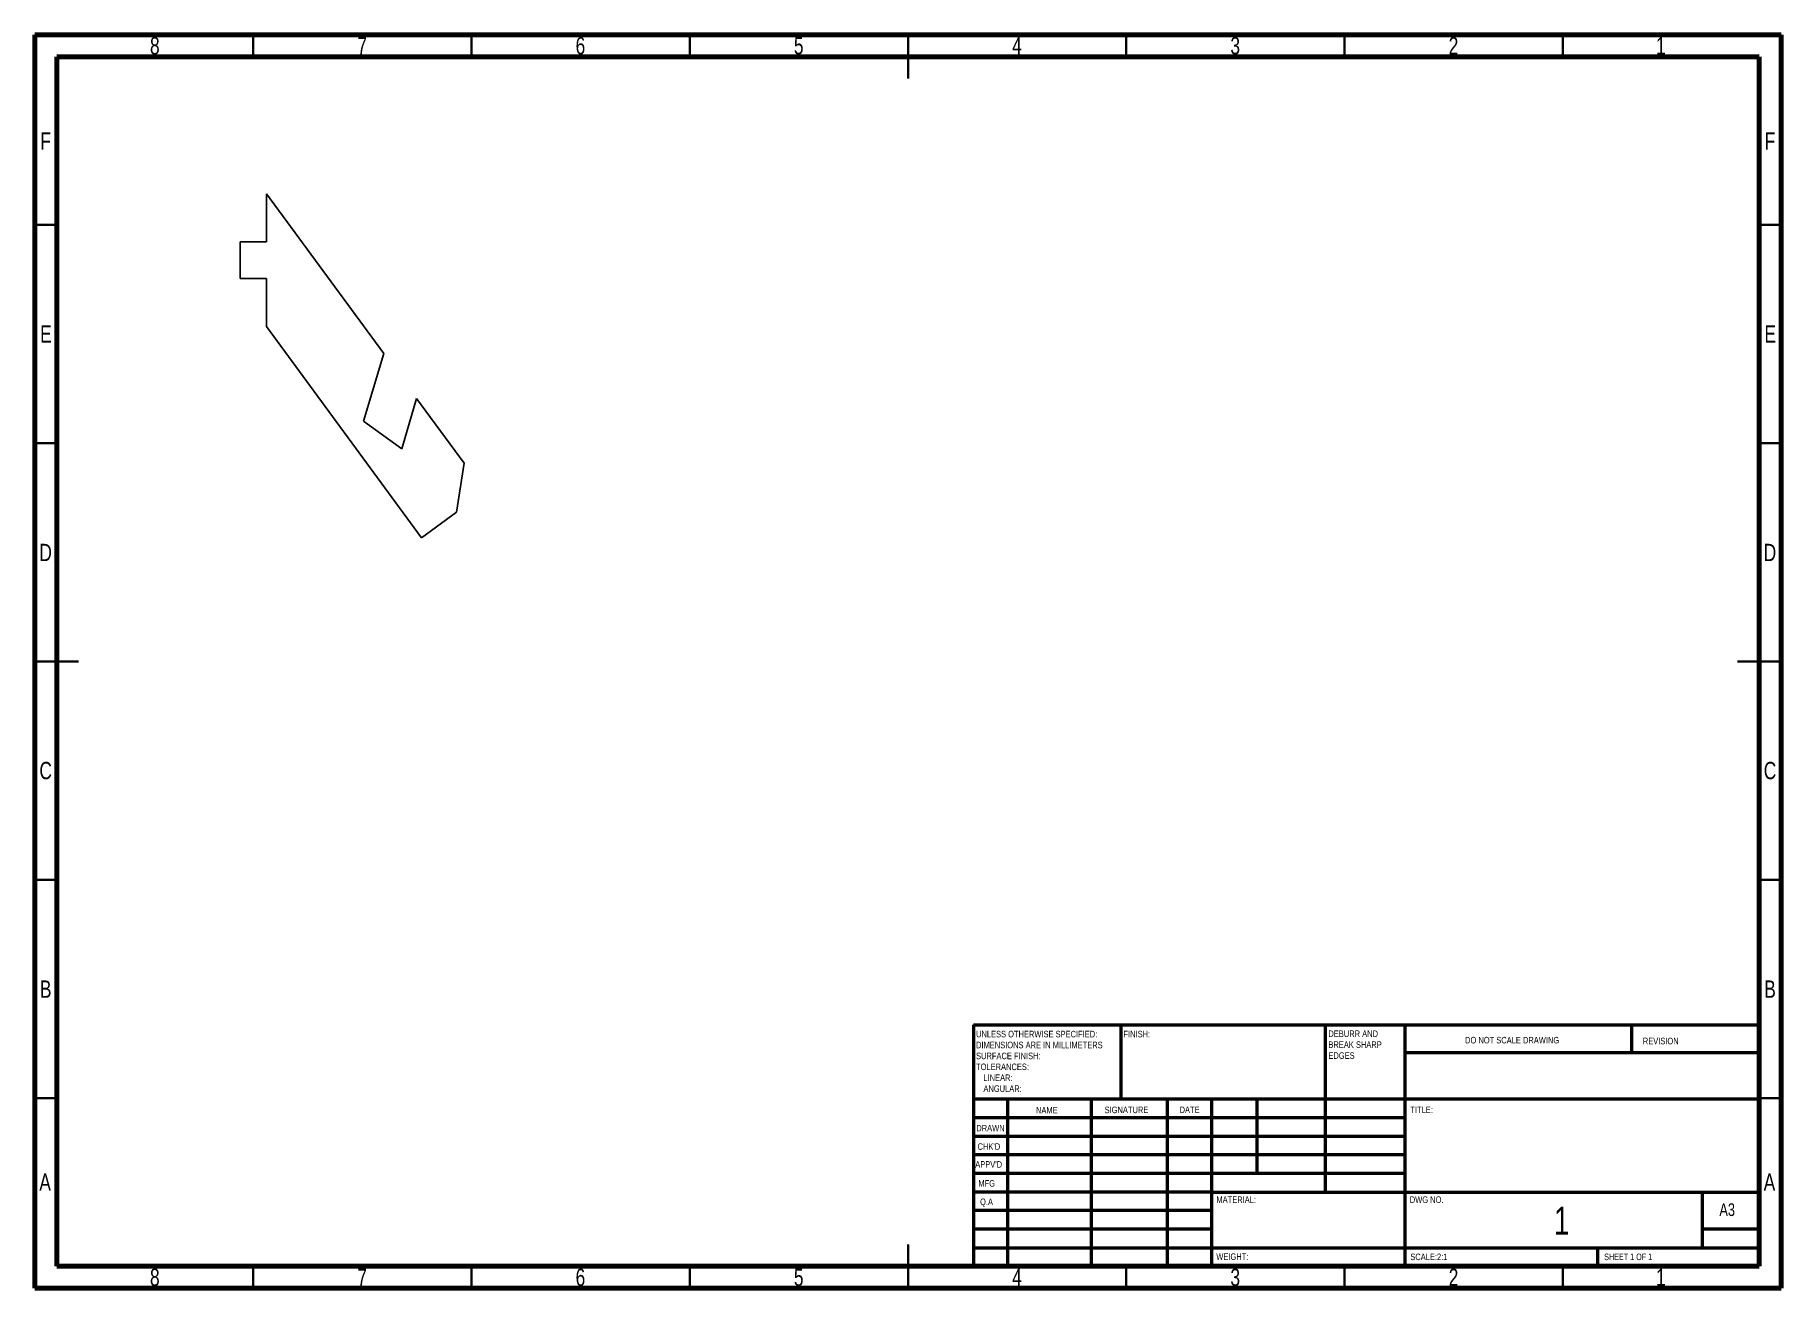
# Model space of a CAD drawing. Header units: millimetres. Extents: x 15 to 415, y 5 to 292.
import ezdxf

# ---------------------------------------------------------------- set-up
doc = ezdxf.new("R2010")
doc.units = ezdxf.units.MM
doc.styles.add('SLDTEXTSTYLE0', font='TXT', dxfattribs={"width": 0.75})
doc.styles.add('SLDTEXTSTYLE1', font='TXT', dxfattribs={"width": 0.686449})
doc.styles.add('SLDTEXTSTYLE2', font='TXT', dxfattribs={"width": 0.6875})

msp = doc.modelspace()

# ---------------------------------------------------------------- linework, layer by layer
at = {"color": 7, "linetype": 'Continuous', "lineweight": 70}
for p, q in [((15, 5), (15, 292)), ((15, 292), (415, 292)), ((415, 292), (415, 5)), ((20, 10), (20, 287)), ((20, 287), (410, 287)), ((410, 287), (410, 10)), ((410, 10), (20, 10)), ((415, 5), (15, 5))]:
    msp.add_line(p, q, dxfattribs=at)
at = {"color": 7, "linetype": 'Continuous', "lineweight": 35}
for p, q in [((65, 287), (65, 292)), ((115, 287), (115, 292)), ((165, 287), (165, 292)), ((215, 292), (215, 282)), ((215, 287), (215, 292)), ((265, 287), (265, 292)), ((315, 287), (315, 292)), ((365, 287), (365, 292)), ((20, 248.5), (15, 248.5)), ((410, 248.5), (415, 248.5)), ((20, 198.5), (15, 198.5)), ((410, 198.5), (415, 198.5)), ((15, 148.5), (25, 148.5)), ((20, 148.5), (15, 148.5)), ((415, 148.5), (405, 148.5)), ((410, 148.5), (415, 148.5)), ((20, 98.5), (15, 98.5)), ((410, 98.5), (415, 98.5)), ((20, 48.5), (15, 48.5)), ((410, 48.5), (415, 48.5)), ((215, 5), (215, 15)), ((65, 10), (65, 5)), ((115, 10), (115, 5)), ((165, 10), (165, 5)), ((215, 10), (215, 5)), ((265, 10), (265, 5)), ((315, 10), (315, 5)), ((365, 10), (365, 5))]:
    msp.add_line(p, q, dxfattribs=at)
at = {"color": 7, "linetype": 'Continuous', "lineweight": 25}
for p, q in [((68.03, 255.64), (68.03, 244.59)), ((94.89, 219.02), (68.03, 255.64)), ((62.03, 244.59), (62.03, 236.25)), ((68.03, 244.59), (62.03, 244.59)), ((62.03, 236.25), (68.03, 236.25)), ((68.03, 236.25), (68.03, 225.2)), ((68.03, 225.2), (103.52, 176.82)), ((94.89, 219.02), (90.29, 203.51)), ((99.02, 197.23), (102.43, 208.73)), ((113.3, 193.92), (102.43, 208.73)), ((90.29, 203.51), (99.02, 197.23)), ((111.58, 182.73), (113.3, 193.92)), ((103.52, 176.82), (111.58, 182.73))]:
    msp.add_line(p, q, dxfattribs=at)
at = {"color": 7, "linetype": 'Continuous', "lineweight": 50}
for p, q in [((230, 65.25), (410, 65.25)), ((230, 65.25), (230, 10)), ((263.8, 48.25), (263.8, 65.25)), ((310.6, 65.25), (310.6, 27)), ((328.8, 65.25), (328.8, 10)), ((380.8, 58.88), (380.8, 65.25)), ((410, 58.88), (328.8, 58.88)), ((410, 48.25), (230, 48.25)), ((237.8, 48.25), (237.8, 10)), ((256.99, 48.25), (256.99, 10)), ((274.4, 48.25), (274.4, 10)), ((284.6, 10), (284.6, 48.25)), ((295, 31.25), (295, 48.25)), ((328.8, 44), (230, 44)), ((328.8, 39.75), (230, 39.75)), ((328.8, 35.5), (230, 35.5)), ((328.8, 31.25), (230, 31.25)), ((284.6, 27), (230, 27)), ((284.6, 27), (410, 27)), ((397, 14.25), (397, 27)), ((284.6, 22.75), (230, 22.75)), ((284.6, 18.5), (230, 18.5)), ((410, 18.5), (397, 18.5)), ((230, 14.25), (410, 14.25)), ((373, 10), (373, 14.25))]:
    msp.add_line(p, q, dxfattribs=at)

# ---------------------------------------------------------------- texts
at = {"color": 7, "linetype": 'Continuous', "lineweight": 0}
for s, insert, char_height, attachment_point, style in [('8', (42.46, 291.51), 3.97, 2, 'SLDTEXTSTYLE0'), ('7', (89.96, 291.51), 3.97, 2, 'SLDTEXTSTYLE0'), ('6', (139.96, 291.51), 3.97, 2, 'SLDTEXTSTYLE0'), ('5', (189.96, 291.51), 3.97, 2, 'SLDTEXTSTYLE0'), ('4', (239.96, 291.51), 3.97, 2, 'SLDTEXTSTYLE0'), ('3', (289.96, 291.51), 3.97, 2, 'SLDTEXTSTYLE0'), ('2', (339.96, 291.51), 3.97, 2, 'SLDTEXTSTYLE0'), ('1', (387.46, 291.51), 3.97, 2, 'SLDTEXTSTYLE0'), ('F', (17.46, 269.7), 3.97, 2, 'SLDTEXTSTYLE0'), ('F', (412.46, 269.7), 3.97, 2, 'SLDTEXTSTYLE0'), ('E', (17.51, 225.51), 3.97, 2, 'SLDTEXTSTYLE0'), ('E', (412.51, 225.51), 3.97, 2, 'SLDTEXTSTYLE0'), ('D', (17.45, 175.45), 3.97, 2, 'SLDTEXTSTYLE0'), ('D', (412.45, 175.45), 3.97, 2, 'SLDTEXTSTYLE0'), ('C', (17.46, 125.51), 3.97, 2, 'SLDTEXTSTYLE0'), ('C', (412.46, 125.51), 3.97, 2, 'SLDTEXTSTYLE0'), ('B', (17.47, 75.45), 3.97, 2, 'SLDTEXTSTYLE0'), ('B', (412.47, 75.45), 3.97, 2, 'SLDTEXTSTYLE0'), ('DEBURR AND', (311.31, 64), 1.5, 1, 'SLDTEXTSTYLE0'), ('UNLESS OTHERWISE SPECIFIED:', (230.59, 63.92), 1.5, 1, 'SLDTEXTSTYLE0'), ('DIMENSIONS ARE IN MILLIMETERS', (230.59, 61.42), 1.5, 1, 'SLDTEXTSTYLE0'), ('FINISH:', (264.37, 63.92), 1.5, 1, 'SLDTEXTSTYLE0'), ('BREAK SHARP', (311.31, 61.5), 1.5, 1, 'SLDTEXTSTYLE0'), ('DO NOT SCALE DRAWING', (342.61, 62.53), 1.5, 1, 'SLDTEXTSTYLE0'), ('REVISION', (383.33, 62.33), 1.5, 1, 'SLDTEXTSTYLE0'), ('TOLERANCES:', (230.59, 56.42), 1.5, 1, 'SLDTEXTSTYLE0'), ('SURFACE FINISH:', (230.59, 58.92), 1.5, 1, 'SLDTEXTSTYLE0'), ('EDGES', (311.31, 59), 1.5, 1, 'SLDTEXTSTYLE0'), ('LINEAR:', (232.28, 53.92), 1.5, 1, 'SLDTEXTSTYLE0'), ('ANGULAR:', (232.28, 51.42), 1.5, 1, 'SLDTEXTSTYLE0'), ('NAME', (244.32, 46.5), 1.5, 1, 'SLDTEXTSTYLE0'), ('SIGNATURE', (260.03, 46.56), 1.5, 1, 'SLDTEXTSTYLE0'), ('DATE', (277.21, 46.58), 1.5, 1, 'SLDTEXTSTYLE0'), ('TITLE:', (330.09, 46.58), 1.5, 1, 'SLDTEXTSTYLE0'), ('DRAWN', (230.64, 42.38), 1.5, 1, 'SLDTEXTSTYLE1'), ("CHK'D", (230.94, 38.16), 1.5, 1, 'SLDTEXTSTYLE0'), ("APPV'D", (230.4, 34.07), 1.5, 1, 'SLDTEXTSTYLE0'), ('A', (17.34, 31.26), 3.97, 2, 'SLDTEXTSTYLE0'), ('MFG', (231.12, 29.72), 1.5, 1, 'SLDTEXTSTYLE0'), ('A', (412.34, 31.26), 3.97, 2, 'SLDTEXTSTYLE0'), ('Q.A', (231.51, 25.5), 1.5, 1, 'SLDTEXTSTYLE0'), ('MATERIAL:', (285.65, 25.99), 1.5, 1, 'SLDTEXTSTYLE0'), ('DWG NO.', (329.95, 25.99), 1.5, 1, 'SLDTEXTSTYLE0'), ('A3', (400.87, 24.41), 2.91, 1, 'SLDTEXTSTYLE0'), ('1', (364.75, 23.61), 6.35, 2, 'SLDTEXTSTYLE0'), ('WEIGHT:', (285.62, 12.95), 1.499, 1, 'SLDTEXTSTYLE0'), ('SCALE:2:1', (330.07, 12.9), 1.5, 1, 'SLDTEXTSTYLE0'), ('SHEET 1 OF 1', (374.48, 12.9), 1.5, 1, 'SLDTEXTSTYLE2'), ('8', (42.46, 9.45), 3.97, 2, 'SLDTEXTSTYLE0'), ('7', (89.96, 9.45), 3.97, 2, 'SLDTEXTSTYLE0'), ('6', (139.96, 9.45), 3.97, 2, 'SLDTEXTSTYLE0'), ('5', (189.96, 9.45), 3.97, 2, 'SLDTEXTSTYLE0'), ('4', (239.96, 9.45), 3.97, 2, 'SLDTEXTSTYLE0'), ('3', (289.96, 9.45), 3.97, 2, 'SLDTEXTSTYLE0'), ('2', (339.96, 9.45), 3.97, 2, 'SLDTEXTSTYLE0'), ('1', (387.46, 9.45), 3.97, 2, 'SLDTEXTSTYLE0')]:
    msp.add_mtext(s, dxfattribs=dict(at, insert=insert, char_height=char_height, attachment_point=attachment_point, style=style))

doc.saveas('drawing.dxf')
